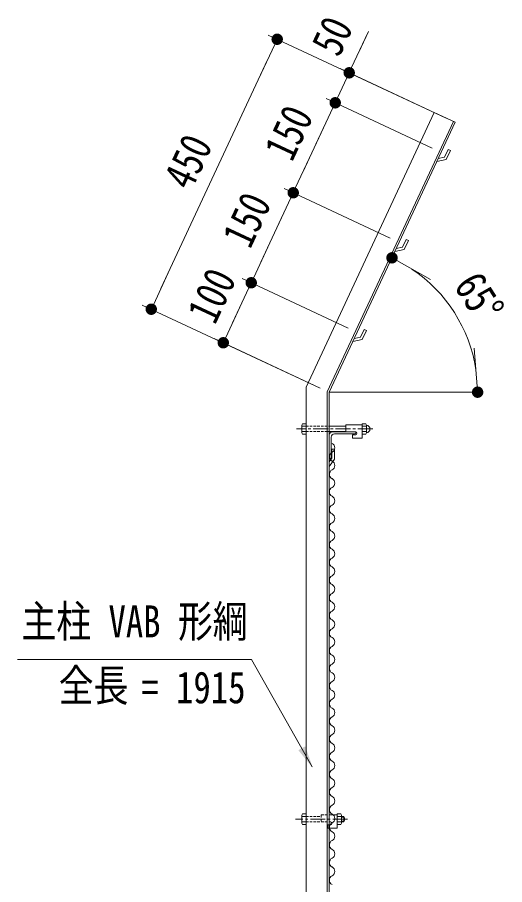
# Model space of a CAD drawing. Units: millimetres, scale not verified. Extents: x -4455 to 4455, y -3150 to 3150.
# Drawn here: x 21 to 757, y 358 to 1668 of the extents above; entities that cross this region are included whole.
import ezdxf
from ezdxf.enums import TextEntityAlignment as Align

# ---------------------------------------------------------------- set-up
doc = ezdxf.new("R2010")
doc.units = ezdxf.units.MM
doc.header["$LTSCALE"] = 30
doc.linetypes.add('USER2', pattern=[1.125, 0.75, -0.125, 0.125, -0.125])
doc.linetypes.add('USER4', pattern=[0.1875, 0.125, -0.0625])
for name, color, linetype, lineweight in [('0-0_D-STR-TXT', 3, 'Continuous', 13), ('0-1_D-STR2', 1, 'Continuous', 13), ('0-2_D-STR-DIM', 4, 'Continuous', 13), ('0-3_D-BMK', 2, 'USER2', 13), ('0-4_D-STR1', 1, 'Continuous', 18), ('0-5_D-STR3', 3, 'Continuous', 13), ('0-D_SUNPOU', 1, 'Continuous', 18), ('0-E_1部材', 3, 'Continuous', 18), ('1-0_7詳細', 3, 'Continuous', 18)]:
    doc.layers.add(name, color=color, linetype=linetype, lineweight=lineweight)
doc.styles.add('ＭＳ ゴシック', font='')
doc.styles.get('ＭＳ ゴシック').set_extended_font_data('MS Gothic')

# ---------------------------------------------------------------- blocks, each defined once
blk = doc.blocks.new('M1')
at = {"layer": '0-D_SUNPOU'}
blk.add_line((-7.5, 0), (-57.86, 0), dxfattribs=at)
for points in [[(0, 0), (-7.5, 0), (-7.44, 0.94)], [(0, 0), (-7.44, -0.94), (-7.5, 0)], [(0, 0), (-7.44, 0.94), (-7.26, 1.87)], [(0, 0), (-7.26, -1.87), (-7.44, -0.94)], [(0, 0), (-7.26, 1.87), (-6.97, 2.76)], [(0, 0), (-6.97, -2.76), (-7.26, -1.87)], [(0, 0), (-6.97, 2.76), (-6.57, 3.61)], [(0, 0), (-6.57, -3.61), (-6.97, -2.76)], [(0, 0), (-6.57, 3.61), (-6.07, 4.41)], [(0, 0), (-6.07, -4.41), (-6.57, -3.61)], [(0, 0), (-6.07, 4.41), (-5.47, 5.13)], [(0, 0), (-5.47, -5.13), (-6.07, -4.41)], [(0, 0), (-5.47, 5.13), (-4.78, 5.78)], [(0, 0), (-4.78, -5.78), (-5.47, -5.13)], [(0, 0), (-4.78, 5.78), (-4.02, 6.33)], [(0, 0), (-4.02, -6.33), (-4.78, -5.78)], [(0, 0), (-4.02, 6.33), (-3.19, 6.79)], [(0, 0), (-3.19, -6.79), (-4.02, -6.33)], [(0, 0), (-3.19, 6.79), (-2.32, 7.13)], [(0, 0), (-2.32, -7.13), (-3.19, -6.79)], [(0, 0), (-2.32, 7.13), (-1.41, 7.37)], [(0, 0), (-1.41, -7.37), (-2.32, -7.13)], [(0, 0), (-1.41, 7.37), (-0.47, 7.49)], [(0, 0), (-0.47, -7.49), (-1.41, -7.37)], [(0, 0), (-0.47, 7.49), (0.47, 7.49)], [(0, 0), (0.47, -7.49), (-0.47, -7.49)], [(0, 0), (0.47, 7.49), (1.41, 7.37)], [(0, 0), (1.41, 7.37), (2.32, 7.13)], [(0, 0), (2.32, 7.13), (3.19, 6.79)], [(0, 0), (3.19, 6.79), (4.02, 6.33)], [(0, 0), (4.02, 6.33), (4.78, 5.78)], [(0, 0), (4.78, 5.78), (5.47, 5.13)], [(0, 0), (5.47, 5.13), (6.07, 4.41)], [(0, 0), (6.07, 4.41), (6.57, 3.61)], [(0, 0), (6.57, 3.61), (6.97, 2.76)], [(0, 0), (6.97, 2.76), (7.26, 1.87)], [(0, 0), (7.26, 1.87), (7.44, 0.94)], [(0, 0), (7.44, 0.94), (7.5, 0)], [(0, 0), (1.41, -7.37), (0.47, -7.49)], [(0, 0), (2.32, -7.13), (1.41, -7.37)], [(0, 0), (3.19, -6.79), (2.32, -7.13)], [(0, 0), (4.02, -6.33), (3.19, -6.79)], [(0, 0), (4.78, -5.78), (4.02, -6.33)], [(0, 0), (5.47, -5.13), (4.78, -5.78)], [(0, 0), (6.07, -4.41), (5.47, -5.13)], [(0, 0), (6.57, -3.61), (6.07, -4.41)], [(0, 0), (6.97, -2.76), (6.57, -3.61)], [(0, 0), (7.26, -1.87), (6.97, -2.76)], [(0, 0), (7.44, -0.94), (7.26, -1.87)], [(0, 0), (7.5, 0), (7.44, -0.94)]]:
    blk.add_solid(points, dxfattribs=at)

msp = doc.modelspace()

# ---------------------------------------------------------------- linework, layer by layer
at = {"layer": '0-0_D-STR-TXT'}
msp.add_lwpolyline([(21.07, 698.4), (374.91, 698.4), (466.38, 536.05)], dxfattribs=at)
msp.add_solid([(467.51, 534.05), (445.35, 561.16), (455.79, 567.04)], dxfattribs=at)
at = {"layer": '0-1_D-STR2', "color": 2}
for centre, start, end in [((492.79, 1018.02), 298.07249, 61.92751), ((499.9, 1004.69), 118.07249, 241.92751), ((492.79, 991.35), 298.07249, 61.92751), ((499.9, 978.02), 118.07249, 241.92751), ((492.79, 964.69), 298.07249, 61.92751), ((499.9, 951.35), 118.07249, 241.92751), ((492.79, 938.02), 298.07249, 61.92751), ((499.9, 924.69), 118.07249, 241.92751), ((492.79, 911.35), 298.07249, 61.92751), ((499.9, 898.02), 118.07249, 241.92751), ((492.79, 884.69), 298.07249, 61.92751), ((499.9, 871.35), 118.07249, 241.92751), ((492.79, 858.02), 298.07249, 61.92751), ((499.9, 844.69), 118.07249, 241.92751), ((492.79, 831.35), 298.07249, 61.92751), ((499.9, 818.02), 118.07249, 241.92751), ((492.79, 804.69), 298.07249, 61.92751), ((499.9, 791.35), 118.07249, 241.92751), ((492.79, 778.02), 298.07249, 61.92751), ((499.9, 764.69), 118.07249, 241.92751), ((492.79, 751.35), 298.07249, 61.92751), ((499.9, 738.02), 118.07249, 241.92751), ((492.79, 724.69), 298.07249, 61.92751), ((499.9, 711.35), 118.07249, 241.92751), ((492.79, 698.02), 298.07249, 61.92751), ((499.9, 684.69), 118.07249, 241.92751), ((492.79, 671.35), 298.07249, 61.92751), ((499.9, 658.02), 118.07249, 241.92751), ((492.79, 644.69), 298.07249, 61.92751), ((499.9, 631.35), 118.07249, 241.92751), ((492.79, 618.02), 298.07249, 61.92751), ((499.9, 604.69), 118.07249, 241.92751), ((492.79, 591.35), 298.07249, 61.92751), ((499.9, 578.02), 118.07249, 241.92751), ((492.79, 564.69), 298.07249, 61.92751), ((499.9, 551.35), 118.07249, 241.92751), ((492.79, 538.02), 298.07249, 61.92751), ((499.9, 524.69), 118.07249, 241.92751), ((492.79, 511.35), 298.07249, 61.92751), ((499.9, 498.02), 118.07249, 241.92751), ((492.79, 484.69), 298.07249, 61.92751), ((499.9, 471.35), 118.07249, 241.92751), ((492.79, 458.02), 298.07249, 61.92751), ((499.9, 444.69), 118.07249, 241.92751), ((492.79, 431.35), 298.07249, 61.92751), ((499.9, 418.02), 118.07249, 241.92751), ((492.79, 404.69), 298.07249, 61.92751), ((499.9, 391.35), 118.07249, 241.92751), ((492.79, 378.02), 298.07249, 61.92751), ((499.9, 364.69), 118.07249, 241.92751)]:
    msp.add_arc(centre, 7.56, start, end, dxfattribs=at)
at = {"layer": '0-2_D-STR-DIM', "color": 1, "lineweight": 18}
for p, q in [((668.73, 1516.16), (399.87, 1641.53)), ((536.8, 1615.75), (551.38, 1647.01)), ((398.88, 1603.92), (237.87, 1258.62)), ((668.73, 1516.16), (508.63, 1590.82)), ((501.09, 1539.16), (522.22, 1584.48)), ((647.6, 1470.85), (487.49, 1545.5)), ((647.6, 1470.85), (487.49, 1545.5)), ((486.51, 1507.89), (452.28, 1434.48)), ((486.51, 1507.89), (471.93, 1476.63)), ((584.2, 1334.9), (424.1, 1409.56)), ((584.2, 1334.9), (424.1, 1409.56)), ((423.12, 1371.95), (388.88, 1298.54)), ((520.81, 1198.95), (360.71, 1273.61)), ((520.81, 1198.95), (360.71, 1273.61)), ((478.55, 1108.32), (209.69, 1233.69)), ((359.72, 1236), (346.62, 1207.91)), ((478.55, 1108.32), (318.45, 1182.98))]:
    msp.add_line(p, q, dxfattribs=at)
at = {"layer": '0-2_D-STR-DIM', "color": 1}
msp.add_line((492.14, 1101.98), (716.37, 1101.98), dxfattribs=at)
at = {"layer": '0-2_D-STR-DIM', "color": 1, "lineweight": 18}
msp.add_arc((492.14, 1101.98), 224, 8.83339, 56.16672, dxfattribs=at)
at = {"layer": '0-3_D-BMK'}
for p, q in [((557.84, 1046.43), (442.38, 1046.43)), ((519.76, 456.98), (441.27, 456.98))]:
    msp.add_line(p, q, dxfattribs=at)
at = {"layer": '0-4_D-STR1'}
for p, q in [((650.6, 1524.61), (457.14, 1109.74)), ((679.6, 1511.09), (489.14, 1102.65)), ((682.32, 1509.82), (492.14, 1101.98)), ((656.75, 1454.99), (665.95, 1457.06)), ((675.07, 1467.16), (668.75, 1453.59)), ((654.62, 1450.41), (668.75, 1453.59)), ((608.06, 1332.9), (602.56, 1321.12)), ((611.68, 1331.21), (605.36, 1317.65)), ((611.68, 1331.21), (608.06, 1332.9)), ((591.22, 1314.46), (605.36, 1317.65)), ((593.36, 1319.04), (602.56, 1321.12)), ((548.29, 1195.26), (541.96, 1181.7)), ((527.83, 1178.52), (541.96, 1181.7)), ((529.97, 1183.1), (539.17, 1185.17)), ((457.14, 1109.74), (457.14, -363.02)), ((489.14, 1102.65), (489.14, -363.02)), ((492.14, 1101.98), (492.14, -363.02)), ((492.14, 1001.98), (492.14, 1036.98)), ((499.64, 1041.98), (524.64, 1041.98)), ((500.14, 1038.98), (530.14, 1038.98)), ((532.14, 1041.98), (532.14, 1040.98)), ((495.14, 1003.98), (495.14, 1033.98)), ((495.88, 1016.03), (495.88, 1002.2)), ((499.88, 1016.03), (495.88, 1016.03)), ((499.88, 1016.03), (499.88, 1000.95)), ((492.14, 996.79), (495.88, 1002.2)), ((492.14, 1001.98), (493.14, 1001.98)), ((492.14, 989.74), (499.88, 1000.95))]:
    msp.add_line(p, q, dxfattribs=at)
for points in [[(675.07, 1467.16), (671.45, 1468.85), (665.95, 1457.06)], [(548.29, 1195.26), (544.66, 1196.95), (539.17, 1185.17)]]:
    msp.add_lwpolyline(points, dxfattribs=at)
for centre, radius, start, end in [((497.14, 1036.98), 5, 90, 180), ((500.14, 1033.98), 5, 90, 180), ((530.14, 1040.98), 2, 270, 0), ((493.14, 1003.98), 2, 270, 0)]:
    msp.add_arc(centre, radius, start, end, dxfattribs=at)
at = {"layer": '0-5_D-STR3'}
for p, q in [((450.74, 1052.35), (451.85, 1054.27)), ((450.74, 1052.35), (450.74, 1040.51)), ((451.43, 1050.43), (457.14, 1050.43)), ((451.85, 1054.27), (457.14, 1054.27)), ((457.14, 1054.27), (457.14, 1038.59)), ((492.14, 1050.43), (517, 1050.43)), ((516.95, 1052.75), (541.95, 1052.75)), ((516.95, 1052.75), (516.95, 1042.25)), ((541.95, 1038.59), (541.95, 1054.27)), ((541.95, 1052.75), (541.95, 1032.75)), ((547.67, 1050.43), (541.95, 1050.43)), ((548.35, 1040.51), (548.35, 1052.35)), ((451.43, 1042.43), (457.14, 1042.43)), ((487.24, 1042.43), (516.95, 1042.43)), ((516.95, 1042.25), (531.7, 1042.25)), ((526.95, 1037.75), (531.7, 1037.75)), ((526.95, 1037.75), (526.95, 1032.75)), ((547.67, 1042.43), (541.95, 1042.43)), ((547.24, 1038.59), (541.95, 1038.59)), ((548.35, 1040.51), (547.24, 1038.59)), ((526.95, 1032.75), (541.95, 1032.75)), ((450.74, 462.9), (451.85, 464.82)), ((450.74, 451.06), (450.74, 462.9)), ((451.43, 460.98), (457.14, 460.98)), ((451.85, 464.82), (457.14, 464.82)), ((457.14, 449.14), (457.14, 464.82)), ((492.14, 463.3), (504.21, 463.3)), ((504.21, 449.14), (504.21, 464.82)), ((504.21, 463.3), (504.21, 443.3)), ((509.93, 460.98), (504.21, 460.98)), ((510.61, 451.06), (510.61, 462.9)), ((510.61, 460.98), (514.17, 460.98)), ((514.17, 452.98), (514.17, 460.98)), ((450.74, 451.06), (451.85, 449.14)), ((451.43, 452.98), (457.14, 452.98)), ((451.85, 449.14), (457.14, 449.14)), ((490.01, 448.3), (493.96, 448.3)), ((492.14, 452.8), (493.96, 452.8)), ((509.93, 452.98), (504.21, 452.98)), ((509.5, 449.14), (504.21, 449.14)), ((510.61, 451.06), (509.5, 449.14)), ((510.61, 452.98), (514.17, 452.98)), ((490.01, 443.3), (504.21, 443.3))]:
    msp.add_line(p, q, dxfattribs=at)
at = {"layer": '0-5_D-STR3', "color": 1, "linetype": 'USER4'}
for p, q in [((457.14, 1050.43), (492.14, 1050.43)), ((457.14, 1042.43), (492.14, 1042.43)), ((457.14, 460.98), (480.01, 460.98)), ((480.01, 463.3), (480.01, 452.8)), ((480.01, 463.3), (492.14, 463.3)), ((457.14, 452.98), (480.01, 452.98)), ((480.01, 452.8), (492.14, 452.8)), ((490.01, 448.3), (490.01, 443.3))]:
    msp.add_line(p, q, dxfattribs=at)
at = {"layer": '0-5_D-STR3', "color": 1}
for p, q in [((510.61, 460.18), (514.57, 460.18)), ((510.61, 453.78), (514.57, 453.78))]:
    msp.add_line(p, q, dxfattribs=at)
at = {"layer": '0-5_D-STR3'}
for points in [[(548.35, 1052.35), (547.24, 1054.27), (541.95, 1054.27)], [(450.74, 1040.51), (451.85, 1038.59), (457.14, 1038.59)], [(510.61, 462.9), (509.5, 464.82), (504.21, 464.82)]]:
    msp.add_lwpolyline(points, dxfattribs=at)
for centre, radius, start, end in [((453.77, 1052.35), 3.03, 180, 219.3382), ((462.74, 1046.43), 12, 160.52878, 199.47122), ((545.32, 1052.35), 3.03, 320.6618, 0), ((536.35, 1046.43), 12, 340.52878, 19.47122), ((547.57, 1046.43), 5.97, 277.58062, 82.41938), ((453.77, 1040.51), 3.03, 140.6618, 180), ((531.7, 1040), 2.25, 270, 90), ((545.32, 1040.51), 3.03, 0, 39.3382), ((453.77, 462.9), 3.03, 180, 219.3382), ((462.74, 456.98), 12, 160.52878, 199.47122), ((507.58, 462.9), 3.03, 320.6618, 0), ((498.61, 456.98), 12, 340.52878, 19.47122), ((507.24, 456.98), 8, 330, 30), ((453.77, 451.06), 3.03, 140.6618, 180), ((493.96, 450.55), 2.25, 270, 90), ((507.58, 451.06), 3.03, 0, 39.3382)]:
    msp.add_arc(centre, radius, start, end, dxfattribs=at)
at = {"layer": '0-E_1部材', "color": 7, "lineweight": 9}
for p, q in [((650.6, 1524.61), (682.32, 1509.82)), ((497.14, 1041.98), (532.14, 1041.98))]:
    msp.add_line(p, q, dxfattribs=at)
at = {"layer": '1-0_7詳細', "color": 7, "lineweight": 9}
msp.add_line((492.14, 448.3), (492.14, 443.3), dxfattribs=at)

# ---------------------------------------------------------------- block references
at = {"layer": '0-2_D-STR-DIM', "xscale": 1.15, "yscale": 1.15}
for p, rotation in [((413.46, 1635.19), 65), ((522.22, 1584.48), 245), ((501.09, 1539.16), 65), ((501.09, 1539.16), 65), ((437.7, 1403.22), 245), ((437.7, 1403.22), 65), ((374.3, 1267.27), 245), ((586.81, 1305), 150.58336), ((223.28, 1227.35), 245), ((374.3, 1267.27), 65), ((332.04, 1176.64), 245), ((716.14, 1101.98), 274.41676)]:
    msp.add_blockref('M1', p, dxfattribs=dict(at, rotation=rotation))

# ---------------------------------------------------------------- texts
at = {"layer": '0-0_D-STR-TXT', "style": 'ＭＳ ゴシック', "width": 0.8}
for s, p in [('主柱 VAB 形綱', (27.37, 717.2)), ('全長', (83.61, 620.52)), ('= 1915', (208.35, 617.54))]:
    msp.add_text(s, height=48.17, dxfattribs=at).set_placement(p, align=Align.BOTTOM_LEFT)
at = {"layer": '0-2_D-STR-DIM', "color": 3, "style": 'ＭＳ ゴシック', "width": 0.8}
for s, rotation, p in [('50', 65, (520.06, 1600.3)), ('150', 65, (448.9, 1442.33)), ('450', 65, (296.77, 1398.54)), ('150', 65, (385.6, 1310.77)), ('100', 65, (332.55, 1196.23)), ('65°', 302.5, (666.98, 1255.15))]:
    msp.add_text(s, height=48.17, rotation=rotation, dxfattribs=at).set_placement(p, align=Align.BOTTOM_LEFT)

doc.saveas('drawing.dxf')
